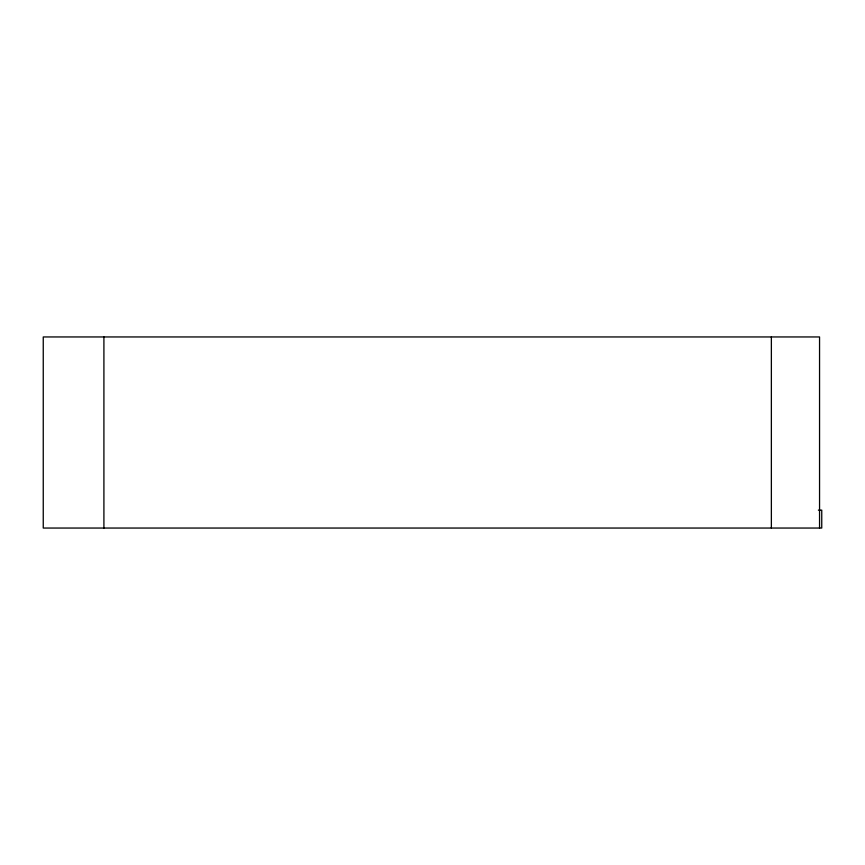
<?xml version="1.0" encoding="UTF-8"?>
<svg xmlns="http://www.w3.org/2000/svg" width="865" height="865" viewBox="0 0 865 865"><rect width="100%" height="100%" fill="white"/><g stroke="black" fill="none" stroke-linecap="round" stroke-linejoin="round"><path stroke-width="1.3" d="M818.366 510.134L821.75 510.134L821.75 528.05L43.25 528.05L43.25 336.95L819.555 336.95L819.555 528.05M771.364 336.95L771.364 528.05M103.908 336.95L103.908 528.05"/></g></svg>
